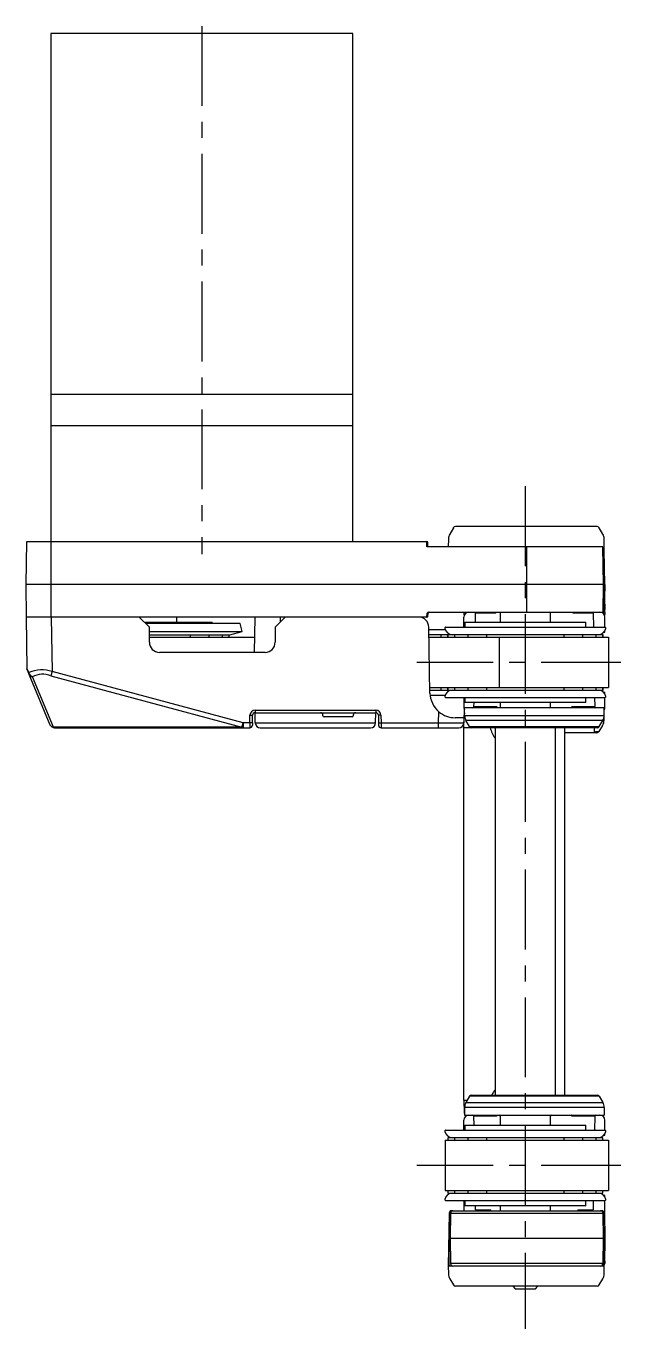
# Model space of a CAD drawing. Extents: x 0 to 1507, y -8 to 541.
# Drawn here: x 0 to 118.2, y 282 to 541 of the extents above; entities that cross this region are included whole.
import ezdxf

# ---------------------------------------------------------------- set-up
doc = ezdxf.new("R2010")
doc.units = 0
doc.header["$LTSCALE"] = 0.5
doc.linetypes.add('CENTER', pattern=[50.8, 31.75, -6.35, 6.35, -6.35])
doc.layers.add('MSM_CENTER', color=1, linetype='CENTER')
doc.layers.add('MSM_CONTINUOUS', color=7, linetype='CONTINUOUS')

msp = doc.modelspace()

# ---------------------------------------------------------------- linework, layer by layer
at = {"layer": 'MSM_CENTER'}
for p, q in [((34.95, 541), (34.95, 436)), ((99.2, 449.5), (99.2, 282)), ((118.2, 414.5), (77.66, 414.51)), ((118.2, 314.5), (77.66, 314.51))]:
    msp.add_line(p, q, dxfattribs=at)
at = {"layer": 'MSM_CONTINUOUS'}
for p, q in [((4.95, 539.5), (4.95, 438.5)), ((64.95, 539.5), (4.95, 539.5)), ((64.95, 438.5), (64.95, 539.5)), ((4.95, 467.8), (64.95, 467.8)), ((64.95, 461.5), (4.95, 461.5)), ((84.9, 441.25), (84.19, 440.01)), ((113.45, 441.5), (85.33, 441.5)), ((114.6, 440.01), (113.88, 441.25)), ((0, 430), (0.15, 438.5)), ((0.15, 438.5), (79.62, 438.5)), ((5, 423.5), (5, 438.5)), ((79.65, 437.5), (79.61, 438.5)), ((79.85, 437.5), (79.82, 438.31)), ((83.92, 439.05), (83.89, 437.5)), ((114.89, 437.5), (114.86, 439.05)), ((114.62, 437.5), (79.65, 437.5)), ((99.5, 424.5), (99.5, 437.5)), ((114.76, 430), (114.62, 437.5)), ((114.76, 430), (114.89, 437.5)), ((115, 430), (114.88, 436.86)), ((0.11, 423.5), (0, 430)), ((114.76, 430), (0, 430)), ((114.75, 430), (114.65, 424.5)), ((114.66, 424.5), (114.76, 430)), ((114.7, 424.5), (114.8, 430)), ((114.8, 430), (115, 430)), ((115, 430), (114.9, 424.5)), ((114.95, 427.25), (114.99, 425.01)), ((115, 424.5), (114.99, 425.01)), ((0, 423.5), (0.18, 413.25)), ((79.66, 423.5), (0, 423.5)), ((5, 423.5), (5.19, 412.68)), ((24.5, 421.5), (22.5, 423.5)), ((23.5, 422.5), (36.97, 422.5)), ((42.55, 422.22), (23.78, 422.22)), ((29.97, 422.5), (29.97, 423.5)), ((36.97, 422.22), (36.97, 422.5)), ((42.97, 420.67), (42.55, 422.22)), ((45.45, 423.5), (45.33, 416.5)), ((51.5, 423.5), (49.5, 421.5)), ((50.57, 422.57), (50.55, 423.5)), ((79.65, 423.5), (79.69, 424.3)), ((79.69, 424.3), (79.89, 424.31)), ((79.86, 423.69), (79.89, 424.31)), ((80.03, 424.5), (114.66, 424.5)), ((87, 424.5), (87.01, 423.99)), ((87, 421.5), (87, 423.5)), ((87.2, 422.5), (87.2, 421.5)), ((87.2, 422.5), (111.2, 422.5)), ((89.3, 422.5), (89.33, 424.3)), ((93.37, 424.3), (89.33, 424.3)), ((92.34, 424.3), (92.34, 424.5)), ((94.2, 424.5), (94.2, 422.5)), ((104.2, 422.5), (104.2, 424.5)), ((112.67, 424.3), (108.63, 424.3)), ((109.66, 424.5), (109.66, 424.3)), ((111.2, 421.5), (111.2, 422.5)), ((112.67, 424.3), (112.72, 421.5)), ((114.9, 424.5), (114.66, 424.5)), ((115, 424.5), (114.99, 423.99)), ((115, 421.5), (115, 423.5)), ((24.5, 418.5), (24.5, 421.5)), ((24.5, 420.67), (42.97, 420.67)), ((24.5, 420), (40.47, 420)), ((32.69, 419.5), (32.69, 420)), ((36.39, 419.5), (36.39, 420)), ((39.02, 419.5), (39.02, 420)), ((40.34, 419.5), (40.34, 420)), ((40.47, 420), (42.97, 420.67)), ((49.5, 421.5), (49.5, 418.5)), ((80.26, 408.41), (80.03, 421.53)), ((83.29, 421), (80.04, 421)), ((114.65, 420), (80.06, 420)), ((82.5, 419.5), (82.5, 420)), ((83.42, 421.5), (114.98, 421.5)), ((83.75, 420), (83.75, 419.5)), ((83.82, 420), (83.82, 419.5)), ((85.14, 420), (85.14, 419.5)), ((87.78, 420), (87.78, 419.5)), ((91.47, 420), (91.47, 419.5)), ((106.93, 419.5), (106.93, 420)), ((110.62, 419.5), (110.62, 420)), ((113.26, 419.5), (113.26, 420)), ((114.58, 419.5), (114.58, 420)), ((114.65, 419.5), (114.65, 420)), ((114.82, 420.5), (115, 420.5)), ((115, 420.5), (115, 420.75)), ((24.5, 419.5), (45.38, 419.5)), ((80.07, 419.5), (115.7, 419.5)), ((94, 419.5), (94, 409.5)), ((115.7, 419.5), (115.7, 409.5)), ((47.5, 416.5), (26.5, 416.5)), ((0.26, 412.89), (0.18, 413.25)), ((0.18, 413.25), (0.56, 412.51)), ((0.26, 412.89), (0.56, 412.15)), ((0.56, 412.51), (0.53, 412.32)), ((0.53, 412.32), (0.56, 412.15)), ((0.56, 412.15), (4.74, 402.12)), ((5.19, 412.68), (4.95, 411.82)), ((4.95, 411.82), (42.9, 401.62)), ((43.13, 402.48), (5.19, 412.68)), ((5.43, 401.62), (1.25, 411.65)), ((80.24, 409.5), (115.7, 409.5)), ((82.5, 409), (82.5, 409.5)), ((83.75, 409.5), (83.75, 409)), ((83.82, 409.5), (83.82, 409)), ((85.14, 409.5), (85.14, 409)), ((87.78, 409.5), (87.78, 409)), ((91.47, 409.5), (91.47, 409)), ((106.93, 409), (106.93, 409.5)), ((110.62, 409), (110.62, 409.5)), ((113.26, 409), (113.26, 409.5)), ((114.58, 409), (114.58, 409.5)), ((114.65, 409), (114.65, 409.5)), ((80.25, 409), (114.65, 409)), ((80.29, 408), (83.29, 408)), ((83.42, 407.5), (114.98, 407.5)), ((84.5, 408.99), (84.5, 409)), ((87, 407.5), (87, 405.5)), ((87.2, 407.5), (87.2, 406.5)), ((111.2, 406.5), (111.2, 407.5)), ((112.97, 407.5), (113, 405.7)), ((115, 408.5), (114.82, 408.5)), ((115, 408.25), (115, 408.5)), ((115, 405.5), (115, 407.5)), ((45.49, 404.99), (69.51, 404.99)), ((45.49, 404.99), (45.49, 404.5)), ((45.49, 404.5), (69.51, 404.5)), ((45.54, 402.48), (45.5, 404.5)), ((69.46, 402.48), (69.5, 404.5)), ((69.51, 404.99), (69.51, 404.5)), ((81.98, 402.48), (82.02, 404.69)), ((87.13, 403.95), (87.1, 405.5)), ((114.9, 405.5), (87.1, 405.5)), ((87.1, 404.5), (87.1, 404.24)), ((87.12, 404.5), (87.1, 404.5)), ((111.2, 406.5), (87.2, 406.5)), ((89, 405.7), (89.02, 406.5)), ((89, 405.7), (93.57, 405.7)), ((89.5, 405.5), (89.5, 405.7)), ((92.34, 405.5), (92.34, 405.7)), ((94.2, 406.5), (94.2, 405.5)), ((104.2, 405.5), (104.2, 406.5)), ((108.43, 405.7), (113, 405.7)), ((109.66, 405.5), (109.66, 405.7)), ((112.5, 405.5), (112.5, 405.7)), ((114.87, 403.95), (114.9, 405.5)), ((114.87, 402.95), (114.9, 404.5)), ((114.9, 404.5), (114.88, 404.5)), ((42.9, 401.62), (5.43, 401.62)), ((5.67, 401.5), (44.46, 401.5)), ((44.96, 402.48), (43.13, 402.48)), ((43.13, 402.48), (43.13, 401.5)), ((44.46, 402.48), (44.49, 404.01)), ((44.46, 402.48), (44.46, 401.5)), ((44.49, 404.01), (44.99, 404.01)), ((44.96, 402.48), (44.99, 404.01)), ((44.96, 402.48), (44.96, 401.99)), ((45.54, 402.48), (69.46, 402.48)), ((46.54, 401.5), (68.46, 401.5)), ((59, 403.9), (58.99, 404.01)), ((64.8, 403.7), (59.2, 403.7)), ((65.01, 404.01), (65, 403.9)), ((70.01, 404.01), (70.04, 402.48)), ((70.51, 404.01), (70.01, 404.01)), ((70.04, 402.48), (86.98, 402.48)), ((70.04, 402.48), (70.04, 401.99)), ((70.51, 404.01), (70.54, 402.48)), ((70.54, 402.48), (70.54, 401.5)), ((70.54, 401.5), (85.98, 401.5)), ((81.98, 401.5), (81.98, 402.48)), ((87, 403.5), (85.26, 403.5)), ((87, 403.5), (86.98, 402.48)), ((87, 401.5), (87.04, 404.01)), ((113.46, 401.5), (87, 401.5)), ((87, 327.5), (87, 401.5)), ((87.13, 403.95), (114.87, 403.95)), ((88.11, 401.75), (87.39, 402.98)), ((114.61, 402.98), (87.39, 402.98)), ((88.11, 401.75), (113.89, 401.75)), ((92, 401.75), (92, 401.5)), ((93.2, 401.5), (93.2, 328.5)), ((105.2, 328.5), (105.2, 401.5)), ((107, 401.5), (107, 328.5)), ((112.86, 401.51), (112.86, 400.5)), ((113.89, 401.75), (114.61, 402.98)), ((113.89, 400.75), (114.61, 401.98)), ((114.61, 401.98), (114.57, 401.98)), ((114.87, 402.95), (114.86, 402.94)), ((113.33, 400.5), (107, 400.5)), ((113.04, 400.64), (113.13, 400.71)), ((113.13, 400.71), (113.19, 400.73)), ((113.19, 400.73), (113.27, 400.74)), ((113.27, 400.74), (113.89, 400.75)), ((87, 327.5), (87.04, 324.99)), ((87, 327.5), (87.67, 327.5)), ((88.11, 328.25), (87.39, 327.02)), ((87.39, 327.02), (114.61, 327.02)), ((113.89, 328.25), (88.11, 328.25)), ((88.54, 328.5), (113.46, 328.5)), ((113.89, 328.25), (114.61, 327.02)), ((87.13, 326.05), (87.1, 324.5)), ((87.1, 324.5), (114.9, 324.5)), ((114.87, 326.05), (87.13, 326.05)), ((93.57, 324.3), (89, 324.3)), ((89.03, 322.5), (89, 324.3)), ((89.5, 324.5), (89.5, 324.3)), ((92.34, 324.5), (92.34, 324.3)), ((94.2, 324.3), (94.2, 322.5)), ((104.2, 322.5), (104.2, 324.3)), ((113, 324.3), (108.43, 324.3)), ((109.66, 324.5), (109.66, 324.3)), ((112.5, 324.5), (112.5, 324.3)), ((113, 324.3), (112.95, 321.5)), ((114.87, 326.05), (114.9, 324.5)), ((83.42, 321.5), (114.98, 321.5)), ((87, 321.5), (87, 323.5)), ((87.2, 322.5), (87.2, 321.5)), ((87.2, 322.5), (111.2, 322.5)), ((111.2, 321.5), (111.2, 322.5)), ((115, 321.5), (115, 323.5)), ((83.3, 319.5), (115.7, 319.5)), ((83.3, 319.5), (83.3, 309.5)), ((83.78, 320), (83.78, 319.5)), ((114.62, 320), (83.78, 320)), ((83.82, 320), (83.82, 319.5)), ((85.14, 320), (85.14, 319.5)), ((87.78, 320), (87.78, 319.5)), ((91.47, 320), (91.47, 319.5)), ((106.93, 319.5), (106.93, 320)), ((110.62, 319.5), (110.62, 320)), ((113.26, 319.5), (113.26, 320)), ((114.58, 319.5), (114.58, 320)), ((114.62, 319.5), (114.62, 320)), ((114.82, 320.5), (115, 320.5)), ((115, 320.5), (115, 320.75)), ((115.7, 319.5), (115.7, 309.5)), ((83.3, 309.5), (115.7, 309.5)), ((83.78, 309.5), (83.78, 309)), ((83.78, 309), (114.62, 309)), ((83.82, 309.5), (83.82, 309)), ((85.14, 309.5), (85.14, 309)), ((87.78, 309.5), (87.78, 309)), ((91.47, 309.5), (91.47, 309)), ((106.93, 309), (106.93, 309.5)), ((110.62, 309), (110.62, 309.5)), ((113.26, 309), (113.26, 309.5)), ((114.58, 309), (114.58, 309.5)), ((114.62, 309), (114.62, 309.5)), ((115, 308.5), (114.82, 308.5)), ((115, 308.25), (115, 308.5)), ((83.42, 307.5), (114.98, 307.5)), ((87, 307.5), (87, 305.5)), ((87.2, 307.5), (87.2, 306.5)), ((111.2, 306.5), (87.2, 306.5)), ((89.33, 305.7), (89.31, 306.5)), ((89.33, 305.7), (92.34, 305.7)), ((92.34, 305.5), (92.34, 305.7)), ((94.2, 306.5), (94.2, 305.5)), ((104.2, 305.5), (104.2, 306.5)), ((109.66, 305.7), (112.67, 305.7)), ((109.66, 305.7), (109.66, 305.5)), ((111.2, 306.5), (111.2, 307.5)), ((112.7, 307.5), (112.67, 305.7)), ((115, 305.5), (115, 307.5)), ((84.08, 305.01), (83.9, 294.5)), ((84.08, 294.7), (84.23, 305.01)), ((84.23, 305.01), (114.67, 305.01)), ((84.33, 305.01), (84.24, 300)), ((84.58, 305.5), (114.41, 305.5)), ((114.41, 305.5), (114.34, 305.5)), ((114.76, 300), (114.67, 305.01)), ((114.9, 294.5), (114.72, 305.01)), ((114.91, 305.01), (115, 300)), ((84.24, 300), (84.33, 294.99)), ((114.76, 300), (84.24, 300)), ((114.67, 294.99), (114.76, 300)), ((114.8, 300), (115, 300)), ((115, 300), (114.91, 294.99)), ((114.99, 296.01), (114.96, 297.75)), ((115, 295.5), (114.99, 296.01)), ((115, 295.5), (114.99, 294.99)), ((83.9, 294.5), (83.93, 292.95)), ((114.9, 294.5), (83.9, 294.5)), ((114.67, 294.99), (84.33, 294.99)), ((114.53, 294.5), (114.52, 294.99)), ((114.52, 294.7), (114.72, 294.7)), ((114.72, 294.7), (114.7, 294.56)), ((114.87, 292.95), (114.9, 294.5)), ((114.89, 294.86), (114.91, 294.99)), ((84.19, 291.99), (84.91, 290.75)), ((113.46, 290.5), (85.34, 290.5)), ((96.7, 290.5), (97.2, 290)), ((101.2, 290), (101.7, 290.5)), ((113.89, 290.75), (114.61, 291.99)), ((97.2, 290), (101.2, 290))]:
    msp.add_line(p, q, dxfattribs=at)
for centre, radius, start, end in [((85.33, 441), 0.5, 90, 150), ((113.45, 441), 0.5, 30, 90), ((79.62, 438.3), 0.2, 2.5, 90), ((85.92, 439.01), 2, 150, 179), ((112.86, 439.01), 2, 1, 30), ((78.03, 421.5), 2, 1, 90), ((79.66, 423.7), 0.2, 270, 357.5), ((80.1, 423.99), 0.516, 97.0991, 142.2974), ((80.09, 424.3), 0.2, 90.0007, 177.5001), ((88, 423.5), 1, 90, 180), ((87.51, 424), 0.5, 181, 202.8292), ((93.18, 424.33), 0.191, 352.7199, 62.0398), ((108.8, 424.33), 0.18, 111.5854, 188.6836), ((114, 423.5), 1, 0, 90), ((114.49, 424), 0.5, 337.1708, 359), ((83.42, 421.3), 0.2, 90, 188.8499), ((84.7, 421.5), 1.5, 188.8499, 270), ((113.7, 421.5), 1.5, 270, 351.1501), ((114.98, 421.3), 0.2, 351.1501, 90), ((26.5, 418.5), 2, 180, 270), ((47.5, 418.5), 2, 270, 0), ((3.12, 406.05), 6.95, 72.6566, 111.5832), ((1.66, 412.69), 1.11, 189.0775, 248.5082), ((1.34, 412.5), 0.849, 204.0979, 264.1172), ((3.28, 407.65), 4.49, 68.1795, 116.9565), ((85.26, 408.5), 5, 181, 229.5938), ((84.7, 407.5), 1.5, 90, 171.1501), ((83.42, 407.7), 0.2, 171.1501, 270), ((113.7, 407.5), 1.5, 8.8499, 90), ((114.98, 407.7), 0.2, 270, 8.8499), ((45.49, 403.99), 1, 89.9999, 178.9999), ((45.49, 404), 0.5, 90.0085, 178.9917), ((58.49, 404), 0.5, 1, 90), ((65.51, 404), 0.5, 90, 179), ((69.51, 403.99), 1, 1.0001, 90.0001), ((69.51, 404), 0.5, 1.0083, 89.9915), ((85.24, 408.43), 4.93, 229.3023, 270.2916), ((88, 405.5), 1, 180, 206.8599), ((87.54, 404), 0.5, 147.6091, 179), ((88.8, 405.7), 0.2, 270, 359), ((93.76, 405.67), 0.183, 172.8588, 251.5207), ((108.24, 405.68), 0.187, 289.4263, 6.1942), ((113.2, 405.7), 0.2, 181, 270), ((114, 405.5), 1, 333.1401, 0), ((5.52, 402.46), 0.849, 204.0977, 264.1166), ((5.67, 402.5), 1, 202.6199, 270), ((5.68, 401.83), 0.328, 219.8023, 267.0683), ((-65.72, 431.63), 112.69, 344.5533, 345.0091), ((43.15, 401.83), 0.328, 219.8011, 267.0688), ((44.46, 402), 0.5, 269.9999, 358.9999), ((46.54, 402.5), 1, 181, 270), ((59.2, 403.9), 0.2, 181, 270), ((64.8, 403.9), 0.2, 270, 359), ((68.46, 402.5), 1, 270, 359), ((70.54, 402), 0.5, 181.0001, 270.0001), ((85.98, 402.5), 1, 270.0001, 358.9999), ((89.15, 403.99), 2.02, 181.1695, 209.8305), ((88.54, 402), 0.496, 209.7115, 269.3405), ((96.91, 402.4), 4.75, 190.9316, 218.5693), ((113.46, 402), 0.496, 270.6595, 330.2885), ((112.88, 403), 1.97, 328.8813, 358.3075), ((114.62, 406.24), 3.3, 269.2129, 274.0307), ((112.85, 403.99), 2.02, 330.1695, 358.8305), ((113.26, 401.14), 0.557, 224.4958, 242.547), ((113.03, 400.67), 0.0393, 226.5069, 285.171), ((113.34, 401.06), 0.559, 269.2819, 326.3675), ((96.91, 326.6), 4.75, 141.4307, 156.1531), ((89.14, 326.02), 2.01, 150.0768, 178.9232), ((88.54, 328), 0.496, 89.7088, 150.2913), ((113.46, 328), 0.496, 29.7083, 90.2916), ((112.85, 326.01), 2.02, 1.1696, 29.8303), ((88, 323.5), 1, 90, 180), ((87.54, 325), 0.5, 181, 208.5599), ((88.8, 324.3), 0.2, 1, 90), ((93.74, 324.33), 0.171, 105.095, 190.5255), ((94, 324.3), 0.2, 0, 90), ((104.4, 324.3), 0.2, 90, 180), ((108.27, 324.34), 0.163, 346.8371, 77.5424), ((113.2, 324.3), 0.2, 90, 179), ((114, 323.5), 1, 0, 90), ((83.42, 321.3), 0.2, 90, 188.8499), ((84.7, 321.5), 1.5, 188.8499, 270), ((113.7, 321.5), 1.5, 270, 351.1501), ((114.98, 321.3), 0.2, 351.1501, 90), ((84.7, 307.5), 1.5, 90, 171.1501), ((113.7, 307.5), 1.5, 8.8499, 90), ((83.42, 307.7), 0.2, 171.1501, 270), ((114.98, 307.7), 0.2, 270, 8.8499), ((84.58, 305), 0.5, 90, 179), ((84.73, 305), 0.5, 89.9226, 179.0394), ((84.83, 305), 0.501, 89.9045, 178.8941), ((114.17, 305), 0.501, 1.1052, 90.0962), ((114.22, 305), 0.5, 1, 90), ((114.41, 305), 0.5, 1, 90.1208), ((114, 305.5), 1, 335.0321, 0), ((114.59, 295.99), 0.399, 326.6908, 3.0117), ((85.93, 292.99), 2, 181, 210), ((84.43, 294.69), 0.352, 178.1826, 211.7235), ((84.83, 295), 0.501, 181.1052, 270.0962), ((114.17, 295), 0.501, 269.9045, 358.894), ((112.87, 292.99), 2, 330, 359), ((114.61, 294.57), 0.0852, 309.6482, 358.346), ((114.49, 295), 0.5, 324.133, 359), ((85.34, 291), 0.5, 210, 270), ((113.46, 291), 0.5, 270, 330)]:
    msp.add_arc(centre, radius, start, end, dxfattribs=at)

doc.saveas('drawing.dxf')
